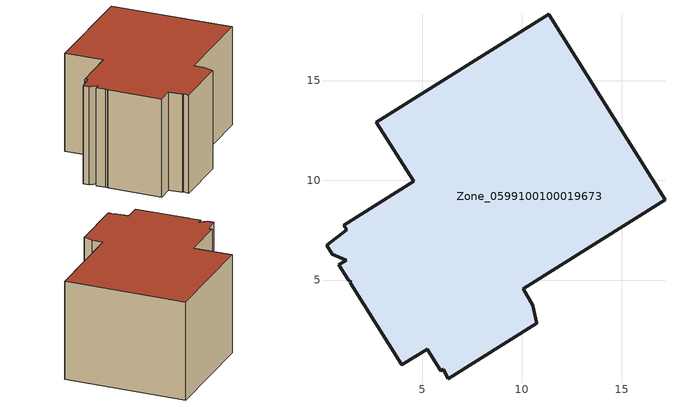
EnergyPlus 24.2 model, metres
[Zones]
Zone_0599100100019673
 floor ground (C_G): 4.58,9.95 2.7,12.91 11.35,18.32 17.17,9.03 10.07,4.57 10.54,3.74 10.75,2.83 6.3,0.05 6.05,0.52 5.93,0.46 5.25,1.54 3.97,0.74 1.39,4.86 1.44,4.88 1.29,5.02 0.82,5.76 1.19,5.99 0.49,6.28 0.2,6.75 1.22,7.51 1.06,7.74 z0
 wall outside (C_F): 5.25,1.54 5.93,0.46 6.05,0.52 6.3,0.05 10.75,2.83 10.54,3.74 10.07,4.57 17.17,9.03 11.35,18.32 2.7,12.91 4.58,9.95 1.06,7.74 1.22,7.51 0.2,6.75 0.49,6.28 1.19,5.99 0.82,5.76 1.29,5.02 1.44,4.88 1.39,4.86 3.97,0.74 5.25,1.54 z0:9.04
 roof outside (C_R): 4.58,9.95 1.06,7.74 1.22,7.51 0.2,6.75 0.49,6.28 1.19,5.99 0.82,5.76 1.29,5.02 1.44,4.88 1.39,4.86 3.97,0.74 5.25,1.54 5.93,0.46 6.05,0.52 6.3,0.05 10.75,2.83 10.54,3.74 10.07,4.57 17.17,9.03 11.35,18.32 2.7,12.91 z9.04
[BUILDING]
Pand.0599100100019673: North Axis=0; Terrain=City; Loads Convergence Tolerance Value=0.04; Temperature Convergence Tolerance Value=0.4; Solar Distribution=FullExterior; Maximum Number of Warmup Days=25; Minimum Number of Warmup Days=1
[Site:Location]
Rotterdam.The.Hague.AP_ZH_NLD Design_Conditions: Latitude=51.96; Longitude=4.45; Time Zone=1; Elevation=-4.5
[SITE:GROUNDTEMPERATURE:BUILDINGSURFACE]
18, 18, 18, 18, 18, 18, 18, 18, 18, 18, 18, 18
[MATERIAL] Thermal Absorptance=0.9; Solar Absorptance=0.7; Visible Absorptance=0.7
Name | Roughness | Thickness | Conductivity | Density | Specific Heat
G.D.2015-2018 | MediumSmooth | 0.15 | 0.0428571 | 540 | 1210
F.D.2015-2018 | Rough | 0.3 | 0.0666667 | 1920 | 840
R.D.2015-2018 | MediumRough | 0.2 | 0.0333333 | 1500 | 1000
[CONSTRUCTION]
C_G: G.D.2015-2018
C_F: F.D.2015-2018
C_R: R.D.2015-2018
[ZONE]
Zone_0599100100019673: Type=1; Multiplier=1; Ceiling Height=Autocalculate; Volume=Autocalculate; Floor Area=autocalculate; Part of Total Floor Area=Yes
[ZONEINFILTRATION:DESIGNFLOWRATE]
Infil_Zone_0599100100019673: Zone or ZoneList or Space or SpaceList=Zone_0599100100019673; Schedule=AlwaysOn; Design Flow Rate Calculation Method=Flow/Area; Flow Rate per Floor Area=0.0021; Constant Term Coefficient=1; Temperature Term Coefficient=0; Velocity Term Coefficient=0; Velocity Squared Term Coefficient=0
[HVACTEMPLATE:ZONE:IDEALLOADSAIRSYSTEM]
Zone_0599100100019673: Maximum Heating Supply Air Temperature=50; Minimum Cooling Supply Air Temperature=13; Maximum Heating Supply Air Humidity Ratio=0.0156; Minimum Cooling Supply Air Humidity Ratio=0.0077; Heating Limit=NoLimit; Cooling Limit=NoLimit; Dehumidification Control Type=ConstantSensibleHeatRatio; Cooling Sensible Heat Ratio=0.7; Dehumidification Setpoint=60; Humidification Control Type=None; Humidification Setpoint=30; Outdoor Air Method=None; Outdoor Air Flow Rate per Person=0.00944; Outdoor Air Flow Rate per Zone Floor Area=0; Outdoor Air Flow Rate per Zone=0; Demand Controlled Ventilation Type=None; Outdoor Air Economizer Type=NoEconomizer; Heat Recovery Type=None; Sensible Heat Recovery Effectiveness=0.7; Latent Heat Recovery Effectiveness=0.65
[ZONECONTROL:THERMOSTAT]
ThermostatControl_Zone_0599100100019673: Zone or ZoneList=Zone_0599100100019673; Control Type Schedule=DualSetpointControlType; Control 1=Thermostat_Zone_0599100100019673; Temperature Difference Between Cutout And Setpoint=0
[THERMOSTATSETPOINT:DUALSETPOINT]
Thermostat_Zone_0599100100019673: Heating Setpoint Temperature Schedule=HeatingSetpoint_Zone_0599100100019673; Cooling Setpoint Temperature Schedule=CoolingSetpoint_Zone_0599100100019673
[SCHEDULE:COMPACT]
HeatingSetpoint_Zone_0599100100019673: Through: 12/31, For: AllDays, Until: 24:00, 21
CoolingSetpoint_Zone_0599100100019673: Through: 12/31, For: AllDays, Until: 24:00, 24
DualSetpointControlType: Through: 12/31, For: AllDays, Until: 24:00, 4
AlwaysOn: Through: 12/31, For: AllDays, Until: 24:00, 1
